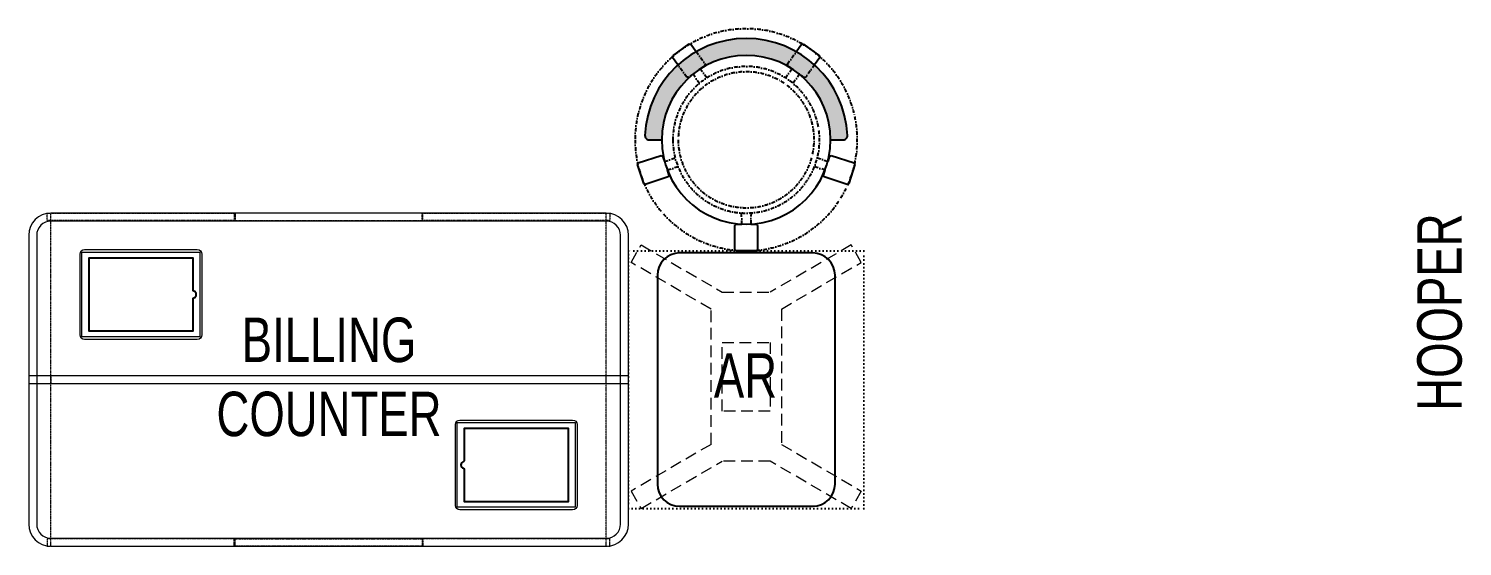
# Model space of a CAD drawing. Header units: feet. Extents: x 2660548 to 2676088, y -6058813 to -6047508.
# Drawn here: x 2663708 to 2666935, y -6051411 to -6050246 of the extents above; entities that cross this region are included whole.
import ezdxf

# ---------------------------------------------------------------- set-up
doc = ezdxf.new("R2010")
doc.units = ezdxf.units.FT
doc.header["$LTSCALE"] = 33
doc.header["$MEASUREMENT"] = 0
for name, pattern in [('DASHDOT2', [0.5, 0.25, -0.125, 0, -0.125]), ('DOT', [0.25, 0, -0.25]), ('HIDDEN2', [4.7624999999999975, 3.174999999999998, -1.587499999999999]), ('HIDDENX2', [0.75, 0.5, -0.25])]:
    doc.linetypes.add(name, pattern=pattern)
for name, color, linetype, lineweight in [('HATCH', 9, 'Continuous', 9), ('LENS-FURNITURE', 13, 'Continuous', 9), ('LENS-TEXT', 31, 'Continuous', 5), ('LK-EQPMT', 3, 'Continuous', 18), ('LK-FF&E FLOOR', 1, 'Continuous', 9), ('LN-ELEVATION-1', 81, 'Continuous', 25), ('LN-ELEVATION-2', 103, 'Continuous', 20), ('LN-ELEVATION-4', 145, 'Continuous', 13), ('PLANO-TXT', 252, 'Continuous', 5)]:
    doc.layers.add(name, color=color, linetype=linetype, lineweight=lineweight)
doc.styles.add('LK TXT', font='GILC____.TTF', dxfattribs={"height": 100})

# ---------------------------------------------------------------- blocks, each defined once
blk = doc.blocks.new('AR')
at = {"layer": 'LN-ELEVATION-2', "linetype": 'DOT', "lineweight": 25}
blk.add_lwpolyline([(0, 13.41378593863919), (530, 13.41378593863919), (530, 593.4137859386392), (0, 593.4137859386392)], close=True, dxfattribs=at)
at = {"layer": 'LN-ELEVATION-2', "lineweight": 25}
blk.add_lwpolyline([(465, 68.22063546301797), (465, 538.2206354630179, 0.4142135623730951), (415, 588.2206354630177), (115, 588.2206354630177, 0.4142135623730951), (65, 538.2206354630179), (65, 68.22063546301797, 0.4142135623730951), (115, 18.22063546301797), (415, 18.22063546301797, 0.4142135623730951)], format="xyb", close=True, dxfattribs=at)
at = {"layer": 'LN-ELEVATION-4', "linetype": 'HIDDEN2', "ltscale": 0.25}
for points in [[(185.8456009030342, 448.8780772723258), (5.888936847448348, 554.0078910568263), (28.48512306064368, 593.350836840691), (211.0874861851335, 486.6754184374586)], [(344.154399111867, 448.8780772762837), (524.1110631600021, 554.0078910947777), (501.5148769393563, 593.3508368753828), (318.9125138223171, 486.6754184374586)], [(211.0874861851335, 486.6754184376913), (318.9125138223171, 486.6754184376913)], [(185.8456009030342, 144.472759603057), (185.8456009030342, 448.8780772723258)], [(344.154399111867, 448.8780772762837), (344.154399111867, 144.4727595990989)], [(185.8456009030342, 144.472759603057), (5.888936847448348, 39.34294581855647), (28.48512306064368, 3.46917659e-08), (211.0874861851335, 106.6754184379242)], [(344.154399111867, 144.4727595990989), (524.1110631600021, 39.34294578060508), (501.5148769393563, 0), (318.9125138223171, 106.6754184379242)], [(318.9125138223171, 106.6754184376914), (211.0874861851335, 106.6754184376914)]]:
    blk.add_lwpolyline(points, dxfattribs=at)
blk.add_lwpolyline([(210.8456009030342, 373.9866790841333), (319.154399111867, 373.9866790841333), (319.154399111867, 219.3641577917151), (210.8456009030342, 219.3641577917151)], close=True, dxfattribs=at)
blk = doc.blocks.new('I-PAD Frame')
at = {"color": 3, "linetype": 'Continuous'}
blk.add_lwpolyline([(357868.7410323084, -232321.1361381283), (358122.7410323085, -232321.1361381283, 0.4142135623713902), (358132.7410323086, -232311.1361381283), (358132.7410323086, -232129.1361381283, 0.4142135623713902), (358122.7410323085, -232119.1361381283), (357868.7410323084, -232119.1361381283, 0.4142135623713902), (357858.7410323085, -232129.1361381283), (357858.7410323085, -232311.1361381283, 0.4142135623713902)], format="xyb", close=True, dxfattribs=at)
at = {"color": 3, "linetype": 'Continuous', "lineweight": 25}
blk.add_lwpolyline([(358113.2410323085, -232229.6755301424), (358113.2410323085, -232302.1361381283), (357878.2410323086, -232302.1361381283), (357878.2410323086, -232138.1361381283), (358113.2410323085, -232138.1361381283), (358113.2410323085, -232210.5967461141, 0.3275382217372251), (358114.6410323081, -232212.5046245168, -0.733799385757267), (358114.6410323086, -232227.7676517396, 0.3275382217372252)], format="xyb", close=True, dxfattribs=at)
blk = doc.blocks.new('Billing Counter-1350')
at = {"color": 5, "linetype": 'HIDDENX2', "ltscale": 0.025}
for p, q in [((-624.9999978118576, -374.9978339364752), (-625.0000002956949, 375)), ((624.9999976539984, -374.9978339364752), (625.0000001378357, 375))]:
    blk.add_line(p, q, dxfattribs=at)
at = {"color": 0, "linetype": 'Continuous'}
for p, q in [((625, 375), (-625, 375)), ((675, -325), (675, 325)), ((-625, -375), (625, -375))]:
    blk.add_line(p, q, dxfattribs=at)
at = {"color": 2, "linetype": 'Continuous'}
blk.add_line((624, -375), (624.9999976539984, -374.9978339364752), dxfattribs=at)
at = {"color": 2, "linetype": 'HIDDENX2', "ltscale": 0.025}
for points in [[(-632.999998427229, 375), (-212.4115580061916, 375), (-212.4115580851212, 358), (-632.9999985061586, 358)], [(210.3333326776046, 375), (-210.2551077436656, 375), (-210.255107664736, 358), (210.3333327565342, 358)], [(212.3333327565342, 375), (632.9217731775716, 375), (632.921773098642, 358), (212.3333326776046, 358)], [(-632.999998427229, -375), (-212.4115580061916, -375), (-212.4115580851212, -358), (-632.9999985061586, -358)], [(210.3333326776046, -375), (-210.2551077436656, -375), (-210.255107664736, -358), (210.3333327563014, -358)], [(212.3333327563014, -375), (632.9217731775716, -375), (632.921773098642, -358), (212.3333326776046, -358)]]:
    blk.add_lwpolyline(points, close=True, dxfattribs=at)
at = {"color": 5, "linetype": 'Continuous'}
for points in [[(-555.9166655030566, 97.25000000000001), (-288.9166655030567, 97.25000000000001), (-288.9166655030567, 286.25), (-555.9166655030566, 286.25)], [(555.9166655030566, -97.25000000000001), (288.9166655030567, -97.25000000000001), (288.9166655030567, -286.25), (555.9166655030566, -286.25)]]:
    blk.add_lwpolyline(points, close=True, dxfattribs=at)
at = {"color": 5, "linetype": 'HIDDENX2', "ltscale": 0.025}
blk.add_lwpolyline([(625, 8.5), (-625, 8.5), (-625, -8.5), (625, -8.5)], close=True, dxfattribs=at)
at = {"color": 0, "linetype": 'Continuous'}
for centre, radius, start, end in [((-625, 325), 50.0000000000291, 90, 180), ((624.9999999997672, 325), 50.00000000005822, 0, 90), ((624.9999999997672, -325), 50.0000000000291, 270, 0)]:
    blk.add_arc(centre, radius, start, end, dxfattribs=at)
at = {"layer": 'LN-ELEVATION-2'}
blk.add_line((-675, 325), (-675, -325), dxfattribs=at)
for points in [[(625, 375), (-625, 375, 0.4142135623725836), (-675, 325), (-675, -325, 0.4142135623725836), (-625, -375), (625, -375, 0.4142135623725837), (675, -325), (675, 325, 0.4142135623725836)], [(625, 357), (-625, 357, 0.4142135623730951), (-657, 325), (-657, -325, 0.4142135623730951), (-625, -357), (625, -357, 0.4142135623730951), (657, -325), (657, 325, 0.4142135623730951)]]:
    blk.add_lwpolyline(points, format="xyb", close=True, dxfattribs=at)
blk.add_lwpolyline([(-675, -8.5), (675, -8.5), (675, 8.5), (-675, 8.5)], close=True, dxfattribs=at)
blk.add_arc((-625, -325), 50.00000000005822, 180, 270, dxfattribs=at)
at = {"color": 2, "linetype": 'Continuous', "xscale": -1, "rotation": 180}
blk.add_blockref('I-PAD Frame', (-358418.1576978308, -232028.3861380983), dxfattribs=at)
at = {"color": 2, "linetype": 'Continuous', "xscale": -1}
blk.add_blockref('I-PAD Frame', (358418.1576978117, 232028.3861381281), dxfattribs=at)
at = {"layer": 'LENS-TEXT', "color": 0, "linetype": 'Continuous', "ltscale": 3, "insert": (0.983410338871181, 5.633732088841497), "char_height": 100, "attachment_point": 5, "style": 'LK TXT'}
blk.add_mtext_dynamic_manual_height_columns('BILLING COUNTER', width=353.0555573365615, gutter_width=0.5, heights=[0], dxfattribs=at)
blk = doc.blocks.new('DR STOOL')
at = {"layer": 'HATCH'}
h = blk.add_hatch(dxfattribs=at)
h.set_pattern_fill('ANSI36', color=250, angle=-90.00000000000001)
h.set_pattern_definition([(315, (-227.8099174643867, 917.3997257252777), (6.173926083235043, -1.683798022700468), [7.9375, -1.587499999999999, 0, -1.587499999999999])])
edge = h.paths.add_edge_path()
edge.add_line((-190.0000000041909, 4.511094e-10), (-218.6899174675346, 4.511094e-10))
edge.add_arc((-218.6899174670689, 9.120000000388245), 9.119999999940092, 177.6119845363388, 269.9999999996136, ccw=False)
edge.add_arc((-1.8626451e-09, 3.565219e-10), 228.000000002257, 2.3880154632688004, 177.6119845367313, ccw=False)
edge.add_arc((218.6899174633436, 9.120000000497384), 9.120000000051716, -90.00000000034493, 2.3880154629299, ccw=False)
edge.add_line((218.6899174633436, 4.511094e-10), (190, 4.511094e-10))
edge.add_arc((-1.8626451e-09, 4.511094e-10), 190.000000001979, -1.27e-14, 180)
at = {"layer": 'LN-ELEVATION-1', "color": 1, "ltscale": 100}
for p, q in [((-128.6221585394814, 215.4841044476634), (-165.2704676063731, 189.0243927398114)), ((-124.7228340068832, 214.8545704018979), (-128.6221585394814, 215.4841044476634)), ((-112.6981821293011, 198.1996966340157), (-124.7228340068832, 214.8545704018979)), ((124.7553772013634, 214.9803744515593), (112.5488144652918, 198.2845540212292)), ((128.7014972954057, 215.5933048763618), (124.7553772013634, 214.9803744515593)), ((128.7014972954057, 215.5933048763618), (124.7553772013634, 214.9803744515593)), ((165.1911288509145, 188.915192311113), (128.7014972954057, 215.5933048763618)), ((165.1911288509145, 188.915192311113), (128.7014972954057, 215.5933048763618)), ((-165.2704676063731, 189.0243927398114), (-165.9069543029182, 185.0820035930228)), ((-165.9069543029182, 185.0820035930228), (-153.8003208162263, 168.3135803133482)), ((153.6734594982117, 168.4294150282658), (165.7973639420234, 185.0121775862135)), ((165.7973639420234, 185.0121775862135), (165.1911288509145, 188.915192311113)), ((165.7973639420234, 185.0121775862135), (165.1911288509145, 188.915192311113)), ((-242.9550312487409, -52.24013893969095), (-244.7482102331705, -55.75945052818861)), ((-244.7482102331705, -55.75945052818861), (-230.7800458371639, -98.74904560100549)), ((-191.2928382232785, -35.45407700946089), (-242.9550312487409, -52.24013893969095)), ((-187.9259491492994, -37.1695928365807), (-191.2928382232785, -35.45407700946089)), ((-184.1424400564283, -48.81403796559607), (-187.9259491492994, -37.1695928365807)), ((188.0651108901948, -36.96233201187715), (184.0504167033359, -49.19388854173303)), ((191.3981811110861, -35.27656588272658), (188.0651108901948, -36.96233201187715)), ((243.0100176925771, -52.21682526778022), (191.3981811110861, -35.27656588272658)), ((230.715890809428, -98.7280946081737), (244.8123673382215, -55.78040257930116)), ((244.8123673382215, -55.78040257930116), (243.0100176925771, -52.21682526778022)), ((-227.2218665438704, -100.5620286722478), (-175.5596735184081, -83.7759667420105)), ((-173.8639617776498, -80.4479453730819), (-177.8421125086024, -68.2044548037811)), ((-175.5596735184081, -83.7759667420105), (-173.8639617776498, -80.4479453730819)), ((177.6922140880488, -68.56540505095472), (173.8739495249465, -80.1985000452405)), ((173.8739495249465, -80.1985000452405), (175.5794035866856, -83.5704969359358)), ((175.5794035866856, -83.5704969359358), (227.1912401677109, -100.5107563209894)), ((-230.7800458371639, -98.74904560100549), (-227.2218665438704, -100.5620286722478)), ((227.1912401677109, -100.5107563209894), (230.715890809428, -98.7280946081737)), ((-22.72193054761737, -190.2142363802995), (-25.39390889601782, -192.886214728569)), ((-25.39390889601782, -192.886214728569), (-25.39390889601782, -247.2070584567482)), ((-10.47823652112856, -190.2142363802995), (-22.72193054761737, -190.2142363802995)), ((22.78362171910703, -190.2142363802995), (9.910054048988968, -190.2142363802995)), ((25.42475448176265, -192.8553691428751), (22.78362171910703, -190.2142363802995)), ((25.42475448176265, -247.1762128710543), (25.42475448176265, -192.8553691428751)), ((-25.39390889601782, -247.2070584567482), (-22.60096735274419, -250)), ((-22.60096735274419, -250), (22.60096735274419, -250)), ((22.60096735274419, -250), (25.42475448176265, -247.1762128710543))]:
    blk.add_line(p, q, dxfattribs=at)
at = {"layer": 'LN-ELEVATION-1', "linetype": 'DASHDOT2'}
for p, q in [((-92.92521573789418, 170.8129362839827), (-112.6981821293011, 198.1996966340157)), ((112.5488144652918, 198.2845540212292), (92.69529851106927, 171.1294289919315)), ((-153.8003208162263, 168.3135803133482), (-134.1093360339291, 141.0403694751003)), ((-103.4542870586738, 159.9154408004979), (-93.52748446213081, 167.0824927485227)), ((-93.52748446213081, 167.0824927485227), (-92.92521573789418, 170.8129362839827)), ((92.69529851106927, 171.1294289919315), (93.26858203159645, 167.4385604566923)), ((93.26858203159645, 167.4385604566923), (103.6608748426661, 159.8406005539291)), ((133.7372852512635, 141.1612321265929), (153.6734594982117, 168.4294150282658)), ((-134.1093360339291, 141.0403694751003), (-130.4219571123831, 140.4450534014686)), ((-130.4219571123831, 140.4450534014686), (-119.9844727469608, 147.9808124662595)), ((-119.9844727469608, 147.9808124662595), (-105.3687285655178, 126.9741353208374)), ((-88.15393704269081, 139.4771787207864), (-103.4542870586738, 159.9154408004979)), ((103.6608748426661, 159.8406005539291), (88.19885099539533, 139.4487815762331)), ((105.4096150295809, 126.94019481352), (120.1194891873747, 147.8074627162714)), ((120.1194891873747, 147.8074627162714), (130.0033113472163, 140.5812532722048)), ((130.0033113472163, 140.5812532722048), (133.7372852512635, 141.1612321265929)), ((-159.954806596972, -40.49024384317454), (-184.1424400564283, -48.81403796559607)), ((-177.8421125086024, -68.2044548037811), (-153.4148110738024, -60.73628028803068)), ((153.3006618716754, -61.02382378749462), (177.6922140880488, -68.56540505095472)), ((184.0504167033359, -49.19388854173303), (159.8786162491887, -40.79004861696012)), ((-10.92024635523557, -164.6382343793375), (-10.47823652112856, -190.2142363802995)), ((9.910054048988968, -190.2142363802995), (10.35584833659231, -164.674698740353))]:
    blk.add_line(p, q, dxfattribs=at)
at = {"layer": 'LN-ELEVATION-1', "color": 1, "ltscale": 100}
blk.add_lwpolyline([(-190.0000000023283, 0), (-218.6899174656719, 0, -0.4264743413925903), (-227.8019973598421, 9.5, -0.959166304662544), (227.8019973593764, 9.5, -0.4264743413925903), (218.6899174647406, 0), (190.0000000013969, 0)], format="xyb", dxfattribs=at)
at = {"layer": 'LN-ELEVATION-1', "linetype": 'DASHDOT2'}
for radius in [250, 165, 153]:
    blk.add_circle((0, 0), radius, dxfattribs=at)
at = {"layer": 'LN-ELEVATION-1', "color": 1, "ltscale": 100}
blk.add_circle((0, 0), 190, dxfattribs=at)

msp = doc.modelspace()

# ---------------------------------------------------------------- block references
at = {"layer": 'LENS-FURNITURE', "xscale": -1}
msp.add_blockref('DR STOOL', (2665323.130816257, -6050496.109020622), dxfattribs=at)
at = {"layer": 'LK-EQPMT', "rotation": 180}
msp.add_blockref('AR', (2665588.130816257, -6050732.695234684), dxfattribs=at)
at = {"layer": 'LK-FF&E FLOOR'}
msp.add_blockref('Billing Counter-1350', (2664383.130816257, -6051036.109020621), dxfattribs=at)

# ---------------------------------------------------------------- texts
at = {"layer": 'LENS-TEXT', "color": 0, "linetype": 'Continuous', "ltscale": 3, "insert": (2665321.473779351, -6051026.624576564), "char_height": 100, "attachment_point": 5, "style": 'LK TXT'}
msp.add_mtext_dynamic_manual_height_columns('AR', width=237.4408088319178, gutter_width=12.5, heights=[0], dxfattribs=at)
at = {"layer": 'PLANO-TXT', "linetype": 'Continuous', "ltscale": 3, "insert": (2666884.292437093, -6050883.917977879), "char_height": 100, "width": 421.5668604651161, "attachment_point": 5, "rotation": 89.99999999999979, "style": 'LK TXT'}
msp.add_mtext('HOOPER', dxfattribs=at)

doc.saveas('drawing.dxf')
